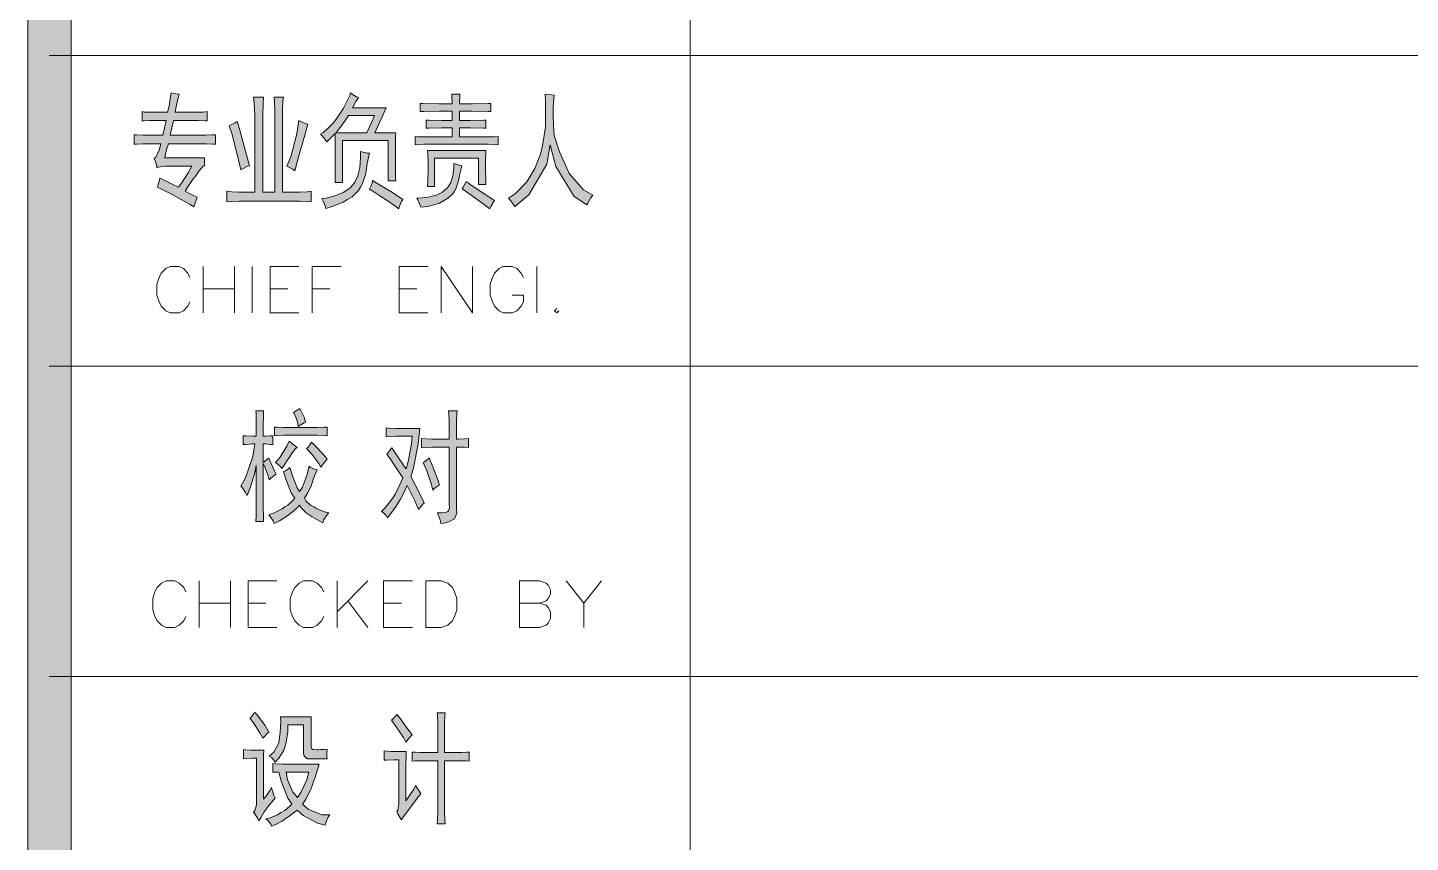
# Model space of a CAD drawing. Header units: millimetres. Extents: x 564 to 880, y 85 to 763.
# Drawn here: x 875.352 to 877.574, y 729.956 to 731.266 of the extents above; entities that cross this region are included whole.
import ezdxf

# ---------------------------------------------------------------- set-up
doc = ezdxf.new("R2010")
doc.units = ezdxf.units.MM

msp = doc.modelspace()

# ---------------------------------------------------------------- hatches: boundary and pattern name
h = msp.add_hatch(color=0)
h.dxf.hatch_style = 2
h.paths.add_polyline_path([(875.4214, 721.7212), (875.3517, 721.7212), (875.3517, 761.7175), (875.4214, 761.7175)])
h = msp.add_hatch(color=0)
h.dxf.hatch_style = 2
h.paths.add_polyline_path([(875.6186, 730.9782), (875.6128, 730.9822), (875.5839, 730.9979), (875.5602, 731.0097), (875.5617, 731.0144), (875.5638, 731.0219), (875.5642, 731.0244), (875.5699, 731.0219), (875.5849, 731.0144), (875.5942, 731.0097), (875.5989, 731.0162), (875.6096, 731.033), (875.6153, 731.0434), (875.5731, 731.0434), (875.5685, 731.043), (875.5617, 731.0419), (875.5595, 731.0409), (875.5595, 731.0434), (875.5574, 731.0509), (875.5549, 731.0559), (875.5577, 731.058), (875.5631, 731.0695), (875.5656, 731.0795), (875.5427, 731.0795), (875.537, 731.0795), (875.527, 731.0791), (875.5227, 731.0788), (875.5227, 731.0942), (875.527, 731.0938), (875.537, 731.0935), (875.5427, 731.0935), (875.5692, 731.0935), (875.5742, 731.1171), (875.552, 731.1171), (875.5474, 731.1171), (875.5391, 731.1167), (875.5359, 731.1164), (875.5359, 731.1314), (875.5391, 731.1307), (875.5474, 731.1303), (875.552, 731.1303), (875.5767, 731.1303), (875.5789, 731.14), (875.5814, 731.1557), (875.5821, 731.1618), (875.5874, 731.1607), (875.5939, 731.1596), (875.595, 731.1596), (875.5935, 731.1536), (875.5903, 731.1393), (875.5885, 731.1303), (875.6204, 731.1303), (875.6243, 731.1303), (875.6343, 731.1307), (875.6404, 731.1314), (875.6404, 731.1164), (875.6361, 731.1167), (875.6261, 731.1171), (875.6204, 731.1171), (875.586, 731.1171), (875.5806, 731.0935), (875.6332, 731.0935), (875.6375, 731.0935), (875.6479, 731.0938), (875.6536, 731.0942), (875.6536, 731.0788), (875.6493, 731.0791), (875.6393, 731.0795), (875.6336, 731.0795), (875.5778, 731.0795), (875.5756, 731.072), (875.5728, 731.0609), (875.5721, 731.0573), (875.6361, 731.0573), (875.6361, 731.0441), (875.634, 731.0434), (875.6268, 731.0355), (875.6218, 731.0283), (875.6164, 731.0215), (875.6082, 731.0087), (875.605, 731.0033), (875.6125, 730.9994), (875.6221, 730.9947), (875.6243, 730.994)])
h = msp.add_hatch(color=0)
h.dxf.hatch_style = 2
h.paths.add_polyline_path([(875.7309, 731.1546), (875.7302, 731.1439), (875.7298, 731.1249), (875.7298, 731.1171), (875.7298, 731.0019), (875.7492, 731.0019), (875.7492, 731.1264), (875.7492, 731.1328), (875.7484, 731.1468), (875.7481, 731.1546), (875.7628, 731.1546), (875.762, 731.1486), (875.7613, 731.1353), (875.7613, 731.1282), (875.7613, 731.0019), (875.7846, 731.0019), (875.7892, 731.0019), (875.8007, 731.0026), (875.8075, 731.0033), (875.8075, 730.9861), (875.8007, 730.9868), (875.7896, 730.9875), (875.7849, 730.9875), (875.6955, 730.9875), (875.6916, 730.9875), (875.6797, 730.9868), (875.6719, 730.9861), (875.6719, 731.0033), (875.6797, 731.0026), (875.6912, 731.0019), (875.6951, 731.0019), (875.7166, 731.0019), (875.7166, 731.1178), (875.7166, 731.126), (875.7159, 731.1446), (875.7148, 731.1546)])
h = msp.add_hatch(color=0)
h.paths.add_polyline_path([(875.8833, 731.1539), (875.8794, 731.1478), (875.8747, 731.1396), (875.874, 731.1375), (875.9281, 731.1375), (875.9209, 731.1221), (875.912, 731.102), (875.9098, 731.0974), (875.9434, 731.0974), (875.9431, 731.092), (875.9427, 731.0727), (875.9427, 731.0591), (875.9427, 731.0452), (875.9431, 731.0258), (875.9434, 731.0198), (875.9309, 731.0198), (875.9309, 731.0849), (875.8579, 731.0849), (875.8579, 731.0176), (875.8458, 731.0176), (875.8461, 731.0237), (875.8461, 731.0437), (875.8461, 731.0573), (875.8461, 731.0713), (875.8461, 731.0906), (875.8458, 731.096), (875.8415, 731.092), (875.835, 731.0852), (875.8325, 731.0827), (875.83, 731.0867), (875.8247, 731.0927), (875.8221, 731.0952), (875.8261, 731.0974), (875.835, 731.1053), (875.84, 731.1103), (875.845, 731.1156), (875.8547, 731.1292), (875.8594, 731.1371), (875.8636, 731.1453), (875.8694, 731.1575), (875.8708, 731.1618), (875.874, 731.1589), (875.8801, 731.155)])
h.paths.add_polyline_path([(875.8676, 731.1249), (875.8626, 731.1174), (875.8522, 731.1038), (875.8468, 731.0974), (875.8969, 731.0974), (875.9005, 731.1056), (875.9069, 731.1196), (875.9091, 731.1249)])
h = msp.add_hatch(color=0)
h.dxf.hatch_style = 2
h.paths.add_polyline_path([(876.0465, 731.1596), (876.0461, 731.1546), (876.0458, 731.1468), (876.0458, 731.1439), (876.0665, 731.1439), (876.0916, 731.1443), (876.0962, 731.1446), (876.0962, 731.1314), (876.0912, 731.1317), (876.0658, 731.1321), (876.0458, 731.1321), (876.0458, 731.1171), (876.0633, 731.1171), (876.0844, 731.1174), (876.088, 731.1178), (876.088, 731.1045), (876.0844, 731.1049), (876.0633, 731.1053), (876.0458, 731.1053), (876.0458, 731.0906), (876.0715, 731.0906), (876.1023, 731.091), (876.1077, 731.0913), (876.1077, 731.0777), (876.1023, 731.0784), (876.0916, 731.0788), (876.0862, 731.0788), (875.9939, 731.0788), (875.9882, 731.0788), (875.9785, 731.0784), (875.9746, 731.0777), (875.9746, 731.0913), (875.9785, 731.091), (876.0086, 731.0906), (876.034, 731.0906), (876.034, 731.1053), (876.0171, 731.1053), (875.9964, 731.1049), (875.9921, 731.1045), (875.9921, 731.1178), (875.9964, 731.1174), (876.0171, 731.1171), (876.034, 731.1171), (876.034, 731.1321), (876.0136, 731.1321), (875.9882, 731.1317), (875.9828, 731.1314), (875.9828, 731.1446), (875.9867, 731.1443), (876.0125, 731.1439), (876.034, 731.1439), (876.034, 731.1468), (876.0336, 731.1546), (876.0332, 731.1596)])
h = msp.add_hatch(color=0)
h.dxf.hatch_style = 2
h.paths.add_polyline_path([(876.1245, 730.9922), (876.1359, 730.9997), (876.1542, 731.0183), (876.1606, 731.0291), (876.1671, 731.0401), (876.176, 731.0627), (876.1785, 731.0745), (876.181, 731.0859), (876.1839, 731.1074), (876.1842, 731.1174), (876.1842, 731.1274), (876.1842, 731.1486), (876.1835, 731.1596), (876.1867, 731.1589), (876.1942, 731.1582), (876.1982, 731.1579), (876.1975, 731.1518), (876.1964, 731.1385), (876.1964, 731.1321), (876.1964, 731.1253), (876.1971, 731.1099), (876.1975, 731.1013), (876.1982, 731.0927), (876.2064, 731.0666), (876.2143, 731.0491), (876.2222, 731.0319), (876.245, 731.0058), (876.2601, 730.9972), (876.2565, 730.9922), (876.2518, 730.9843), (876.2504, 730.9815), (876.23, 730.9947), (876.2007, 731.043), (876.1917, 731.0777), (876.186, 731.0469), (876.1574, 730.9976), (876.1345, 730.979), (876.1327, 730.9822), (876.1277, 730.9886)])
h = msp.add_hatch(color=0)
h.dxf.hatch_style = 2
h.paths.add_polyline_path([(875.6883, 731.1156), (875.6919, 731.1035), (875.7016, 731.0677), (875.708, 731.0441), (875.7048, 731.0434), (875.698, 731.0401), (875.6944, 731.038), (875.689, 731.0605), (875.6797, 731.096), (875.6755, 731.1085), (875.6787, 731.1099), (875.6851, 731.1135)])
h = msp.add_hatch(color=0)
h.dxf.hatch_style = 2
h.paths.add_polyline_path([(875.8021, 731.111), (875.7982, 731.0974), (875.7878, 731.0602), (875.781, 731.0362), (875.7781, 731.0387), (875.7717, 731.0423), (875.7685, 731.0434), (875.7746, 731.0587), (875.7842, 731.0956), (875.7874, 731.1171), (875.7907, 731.1156), (875.7978, 731.1124)])
h = msp.add_hatch(color=0)
h.dxf.hatch_style = 2
h.paths.add_polyline_path([(875.9009, 731.0645), (875.9001, 731.0605), (875.8976, 731.048), (875.8962, 731.0391), (875.8948, 731.0301), (875.8901, 731.0158), (875.8869, 731.0101), (875.8837, 731.0044), (875.8733, 730.9943), (875.8658, 730.9901), (875.8586, 730.9858), (875.8411, 730.9786), (875.8311, 730.9757), (875.83, 730.9797), (875.8268, 730.9875), (875.8243, 730.9915), (875.8314, 730.9922), (875.8454, 730.9958), (875.8522, 730.9986), (875.859, 731.0015), (875.8694, 731.0083), (875.8733, 731.0126), (875.8772, 731.0169), (875.8823, 731.028), (875.884, 731.0344), (875.8855, 731.0409), (875.8869, 731.057), (875.8869, 731.067), (875.8908, 731.0663), (875.8976, 731.0648)])
h = msp.add_hatch(color=0)
h.dxf.hatch_style = 2
h.paths.add_polyline_path([(876.088, 731.0691), (876.088, 731.0645), (876.0876, 731.0523), (876.0876, 731.0448), (876.0876, 731.0373), (876.088, 731.0223), (876.088, 731.0144), (876.0765, 731.0144), (876.0765, 731.0566), (876.0057, 731.0566), (876.0057, 731.0112), (875.9946, 731.0112), (875.995, 731.0219), (875.9953, 731.0384), (875.9953, 731.0441), (875.9953, 731.0505), (875.995, 731.063), (875.9946, 731.0691)])
h = msp.add_hatch(color=0)
h.dxf.hatch_style = 2
h.paths.add_polyline_path([(875.9771, 730.9922), (875.9853, 730.9926), (875.9985, 730.9943), (876.0035, 730.9958), (876.0089, 730.9972), (876.0182, 731.0019), (876.0221, 731.0054), (876.0264, 731.0087), (876.0318, 731.0176), (876.0332, 731.023), (876.035, 731.0283), (876.0365, 731.0409), (876.0368, 731.048), (876.039, 731.0473), (876.045, 731.0452), (876.0493, 731.0441), (876.0483, 731.0394), (876.0458, 731.0287), (876.0447, 731.023), (876.0433, 731.0169), (876.04, 731.0072), (876.0375, 731.0033), (876.035, 730.9994), (876.0264, 730.9918), (876.02, 730.9879), (876.0136, 730.9843), (875.9953, 730.979), (875.9835, 730.9775), (875.9821, 730.9818), (875.9789, 730.9893)])
h = msp.add_hatch(color=0)
h.dxf.hatch_style = 2
h.paths.add_polyline_path([(875.9062, 731.0205), (875.912, 731.0169), (875.9234, 731.0101), (875.9291, 731.0065), (875.9352, 731.0029), (875.9477, 730.9947), (875.9545, 730.9901), (875.9527, 730.9868), (875.9495, 730.9793), (875.9481, 730.975), (875.9416, 730.9797), (875.9295, 730.9883), (875.9238, 730.9922), (875.918, 730.9961), (875.9066, 731.0033), (875.9009, 731.0065), (875.9034, 731.0112), (875.9059, 731.0183)])
h = msp.add_hatch(color=0)
h.dxf.hatch_style = 2
h.paths.add_polyline_path([(876.0565, 731.019), (876.0626, 731.0147), (876.0855, 730.9994), (876.1023, 730.9883), (876.1001, 730.9854), (876.0962, 730.9786), (876.0948, 730.975), (876.0883, 730.98), (876.0662, 730.9961), (876.0501, 731.0072), (876.0515, 731.0097), (876.0547, 731.0155)])
h = msp.add_hatch(color=0)
h.dxf.hatch_style = 2
h.paths.add_polyline_path([(875.7191, 730.6094), (875.7191, 730.6244), (875.7187, 730.6448), (875.7184, 730.6502), (875.7309, 730.6502), (875.7306, 730.6448), (875.7302, 730.6244), (875.7302, 730.6094), (875.7338, 730.6094), (875.7416, 730.6097), (875.7456, 730.6101), (875.7456, 730.5958), (875.7416, 730.5961), (875.7341, 730.5968), (875.7302, 730.5968), (875.7302, 730.5668), (875.7323, 730.5689), (875.7366, 730.5725), (875.7391, 730.5739), (875.7424, 730.5664), (875.7484, 730.5536), (875.7509, 730.5482), (875.7481, 730.546), (875.7424, 730.5417), (875.7399, 730.5392), (875.7381, 730.5457), (875.7334, 730.5586), (875.7302, 730.5654), (875.7302, 730.5042), (875.7302, 730.4963), (875.7306, 730.4802), (875.7309, 730.472), (875.7184, 730.472), (875.7187, 730.4802), (875.7191, 730.4963), (875.7191, 730.5042), (875.7191, 730.5621), (875.7166, 730.5503), (875.7091, 730.5264), (875.7044, 730.5142), (875.7019, 730.5188), (875.6969, 730.5264), (875.6944, 730.5292), (875.7019, 730.5425), (875.7134, 730.5765), (875.717, 730.5968), (875.7123, 730.5968), (875.703, 730.5961), (875.698, 730.5958), (875.698, 730.6101), (875.703, 730.6097), (875.7134, 730.6094)])
h = msp.add_hatch(color=0)
h.dxf.hatch_style = 2
h.paths.add_polyline_path([(875.7892, 730.6541), (875.7914, 730.6498), (875.7964, 730.6387), (875.7985, 730.6319), (875.796, 730.6308), (875.7899, 730.6273), (875.7867, 730.6251), (875.786, 730.6301), (875.7821, 730.6416), (875.7792, 730.6477)])
h = msp.add_hatch(color=0)
h.dxf.hatch_style = 2
h.paths.add_polyline_path([(875.9846, 730.6054), (875.9917, 730.6051), (876.0014, 730.6047), (876.0039, 730.6047), (876.0293, 730.6047), (876.0293, 730.628), (876.0293, 730.6333), (876.0286, 730.6441), (876.0282, 730.6502), (876.0418, 730.6502), (876.0415, 730.6455), (876.0411, 730.6337), (876.0411, 730.6265), (876.0411, 730.6047), (876.044, 730.6047), (876.0536, 730.6051), (876.0604, 730.6054), (876.0604, 730.5911), (876.0536, 730.5915), (876.044, 730.5918), (876.0411, 730.5918), (876.0411, 730.4931), (876.0415, 730.4856), (876.0375, 730.4763), (876.0336, 730.4741), (876.0297, 730.4723), (876.0207, 730.4695), (876.0157, 730.4688), (876.015, 730.4734), (876.0121, 730.482), (876.0103, 730.4859), (876.0168, 730.4859), (876.025, 730.487), (876.0268, 730.4881), (876.0282, 730.4892), (876.0297, 730.4945), (876.0293, 730.4995), (876.0293, 730.5918), (876.0046, 730.5918), (876.0021, 730.5918), (875.9921, 730.5911), (875.9846, 730.5904)])
h = msp.add_hatch(color=0)
h.dxf.hatch_style = 2
h.paths.add_polyline_path([(875.8111, 730.6233), (875.8168, 730.6233), (875.8279, 730.6237), (875.8332, 730.624), (875.8332, 730.6101), (875.8286, 730.6104), (875.8175, 730.6108), (875.8111, 730.6108), (875.7692, 730.6108), (875.7631, 730.6108), (875.7531, 730.6104), (875.7484, 730.6101), (875.7484, 730.624), (875.7531, 730.6237), (875.7631, 730.6233), (875.7692, 730.6233)])
h = msp.add_hatch(color=0)
h.dxf.hatch_style = 2
h.paths.add_polyline_path([(875.9281, 730.6226), (875.9323, 730.6222), (875.9427, 730.6219), (875.9488, 730.6219), (875.9821, 730.6219), (875.9792, 730.5968), (875.9721, 730.5578), (875.9674, 730.5443), (875.9749, 730.5303), (875.9857, 730.5092), (875.9892, 730.5017), (875.9871, 730.4999), (875.9824, 730.4945), (875.9799, 730.4917), (875.9738, 730.5056), (875.9645, 730.5249), (875.9617, 730.5299), (875.9581, 730.5217), (875.9509, 730.5081), (875.9474, 730.5024), (875.9438, 730.497), (875.9352, 730.4849), (875.9298, 730.4781), (875.9277, 730.4816), (875.923, 730.4866), (875.9205, 730.4884), (875.9255, 730.4931), (875.9345, 730.5042), (875.9388, 730.5103), (875.9427, 730.5167), (875.9506, 730.5328), (875.9545, 730.5425), (875.9474, 730.5539), (875.9345, 730.5729), (875.9288, 730.5804), (875.9306, 730.5822), (875.9345, 730.5872), (875.937, 730.5904), (875.9456, 730.5779), (875.957, 730.5611), (875.9599, 730.5568), (875.9638, 730.5707), (875.9688, 730.5972), (875.9699, 730.6094), (875.9488, 730.6094), (875.9427, 730.6094), (875.9323, 730.609), (875.9281, 730.6083)])
h = msp.add_hatch(color=0)
h.dxf.hatch_style = 2
h.paths.add_polyline_path([(875.7846, 730.5911), (875.7824, 730.5893), (875.7763, 730.5815), (875.7728, 730.5757), (875.7688, 730.5704), (875.7628, 730.5611), (875.7602, 730.5575), (875.7581, 730.5604), (875.7527, 730.565), (875.7499, 730.5668), (875.7574, 730.5757), (875.7685, 730.5933), (875.7721, 730.6015)])
h = msp.add_hatch(color=0)
h.dxf.hatch_style = 2
h.paths.add_polyline_path([(875.8078, 730.5997), (875.8168, 730.5904), (875.8297, 730.5768), (875.8332, 730.5725), (875.8304, 730.5693), (875.825, 730.5629), (875.8229, 730.5596), (875.8196, 730.5654), (875.8082, 730.5804), (875.7996, 730.5897), (875.8025, 730.5918), (875.8064, 730.5972)])
h = msp.add_hatch(color=0)
h.dxf.hatch_style = 2
h.paths.add_polyline_path([(875.9971, 730.5747), (876.0021, 730.5629), (876.0103, 730.541), (876.0139, 730.5307), (876.0103, 730.5289), (876.0046, 730.5249), (876.0028, 730.5228), (876.0003, 730.5335), (875.9925, 730.5553), (875.9874, 730.5668), (875.9896, 730.5682), (875.9942, 730.5718)])
h = msp.add_hatch(color=0)
h.dxf.hatch_style = 2
h.paths.add_polyline_path([(875.7731, 730.5589), (875.7771, 730.5457), (875.7849, 730.5264), (875.7885, 730.5206), (875.7932, 730.5271), (875.8007, 730.5475), (875.8039, 730.5614), (875.8064, 730.5589), (875.8128, 730.5561), (875.8168, 730.555), (875.8146, 730.5503), (875.8107, 730.5403), (875.8089, 730.5346), (875.8071, 730.5292), (875.8007, 730.5167), (875.7964, 730.5095), (875.7989, 730.5056), (875.8064, 730.4985), (875.8114, 730.4956), (875.8164, 730.4924), (875.8286, 730.4877), (875.8357, 730.4859), (875.8318, 730.482), (875.8272, 730.4741), (875.8261, 730.4702), (875.82, 730.4731), (875.8089, 730.4795), (875.8043, 730.4831), (875.7992, 730.4863), (875.7914, 730.4942), (875.7885, 730.4985), (875.7849, 730.4942), (875.7767, 730.487), (875.7728, 730.4838), (875.7685, 730.4806), (875.7563, 730.4731), (875.7481, 730.4688), (875.7463, 730.4731), (875.7416, 730.4802), (875.7391, 730.4831), (875.7481, 730.4859), (875.761, 730.4924), (875.7653, 730.4956), (875.7696, 730.4985), (875.7774, 730.5056), (875.781, 730.5095), (875.7753, 730.5185), (875.7667, 730.5403), (875.7631, 730.5528), (875.766, 730.5536), (875.771, 730.5568)])
h = msp.add_hatch(color=0)
h.dxf.hatch_style = 2
h.paths.add_polyline_path([(875.7162, 730.1657), (875.7213, 730.1607), (875.7327, 730.1446), (875.7395, 730.1335), (875.737, 730.1317), (875.7323, 730.1264), (875.7298, 730.1235), (875.7248, 730.1324), (875.7145, 730.1485), (875.7087, 730.1557), (875.7105, 730.1571), (875.7145, 730.1621)])
h = msp.add_hatch(color=0)
h.dxf.hatch_style = 2
h.paths.add_polyline_path([(875.8057, 730.0906), (875.801, 730.0906), (875.7957, 730.0959), (875.7953, 730.1013), (875.7953, 730.1453), (875.7696, 730.1453), (875.7696, 730.1342), (875.7674, 730.1171), (875.7656, 730.111), (875.7635, 730.1045), (875.7556, 730.0917), (875.7495, 730.0849), (875.7481, 730.0877), (875.7434, 730.0924), (875.7399, 730.0945), (875.7474, 730.101), (875.7556, 730.1163), (875.7567, 730.1249), (875.7577, 730.1335), (875.7585, 730.15), (875.7581, 730.1578), (875.8075, 730.1578), (875.8075, 730.1532), (875.8071, 730.1414), (875.8071, 730.1342), (875.8071, 730.1131), (875.8071, 730.1099), (875.8086, 730.1063), (875.8103, 730.1056), (875.8118, 730.1052), (875.8164, 730.1049), (875.8193, 730.1049), (875.8225, 730.1052), (875.8289, 730.1056), (875.8329, 730.106), (875.8325, 730.102), (875.8325, 730.0945), (875.8329, 730.0906)])
h = msp.add_hatch(color=0)
h.dxf.hatch_style = 2
h.paths.add_polyline_path([(875.9452, 730.1618), (875.9492, 730.1568), (875.9613, 730.1403), (875.9696, 730.1289), (875.9667, 730.1256), (875.9617, 730.1199), (875.9595, 730.1171), (875.9556, 730.1246), (875.9442, 730.1421), (875.9366, 730.1525), (875.9384, 730.1543), (875.9431, 730.1593)])
h = msp.add_hatch(color=0)
h.dxf.hatch_style = 2
h.paths.add_polyline_path([(876.0107, 730.1006), (876.0107, 730.14), (876.0107, 730.1478), (876.0103, 730.16), (876.01, 730.1643), (876.0225, 730.1643), (876.0221, 730.1593), (876.0218, 730.15), (876.0218, 730.146), (876.0218, 730.1006), (876.0461, 730.1006), (876.0497, 730.1006), (876.0572, 730.101), (876.0611, 730.1013), (876.0611, 730.0866), (876.0569, 730.087), (876.0497, 730.0874), (876.0465, 730.0874), (876.0218, 730.0874), (876.0218, 730.0086), (876.0218, 730.004), (876.0221, 729.9929), (876.0225, 729.9861), (876.01, 729.9861), (876.0103, 729.9929), (876.0107, 730.0036), (876.0107, 730.0079), (876.0107, 730.0874), (875.9878, 730.0874), (875.9832, 730.0874), (875.9746, 730.087), (875.9699, 730.0866), (875.9699, 730.1013), (875.9746, 730.101), (875.9828, 730.1006), (875.9867, 730.1006)])
h = msp.add_hatch(color=0)
h.dxf.hatch_style = 2
h.paths.add_polyline_path([(875.7313, 730.1045), (875.7309, 730.0974), (875.7306, 730.0816), (875.7306, 730.073), (875.7306, 730.0255), (875.7345, 730.0301), (875.7409, 730.0394), (875.7434, 730.0441), (875.7445, 730.0401), (875.7474, 730.0319), (875.7495, 730.0276), (875.7456, 730.023), (875.7384, 730.014), (875.7352, 730.0097), (875.732, 730.0054), (875.7263, 729.9958), (875.7234, 729.9908), (875.7213, 729.995), (875.717, 730.0018), (875.7148, 730.004), (875.717, 730.0072), (875.7195, 730.0162), (875.7195, 730.0222), (875.7195, 730.0913), (875.713, 730.0913), (875.703, 730.0909), (875.6987, 730.0906), (875.6987, 730.1052), (875.7026, 730.1049), (875.7105, 730.1045), (875.7148, 730.1045)])
h = msp.add_hatch(color=0)
h.dxf.hatch_style = 2
h.paths.add_polyline_path([(875.9599, 730.102), (875.9599, 730.0949), (875.9595, 730.0791), (875.9595, 730.0709), (875.9595, 730.023), (875.9645, 730.0298), (875.9724, 730.0419), (875.9753, 730.0473), (875.9771, 730.0441), (875.9814, 730.038), (875.9835, 730.0348), (875.967, 730.0126), (875.9635, 730.0076), (875.956, 729.9976), (875.9524, 729.9922), (875.9502, 729.9958), (875.9467, 730.0022), (875.9449, 730.0051), (875.9467, 730.0079), (875.9484, 730.0176), (875.9484, 730.0237), (875.9484, 730.0888), (875.9402, 730.0888), (875.9284, 730.0884), (875.9248, 730.0881), (875.9248, 730.1031), (875.9295, 730.1027), (875.9359, 730.102), (875.9377, 730.102)])
h = msp.add_hatch(color=0)
h.paths.add_polyline_path([(875.7459, 730.0827), (875.7506, 730.0823), (875.761, 730.0816), (875.767, 730.0816), (875.82, 730.0816), (875.8182, 730.0748), (875.8132, 730.0591), (875.8103, 730.0509), (875.8071, 730.0423), (875.7989, 730.0258), (875.7935, 730.0176), (875.8028, 730.0094), (875.8247, 730.0004), (875.8372, 730.0001), (875.8347, 729.9965), (875.8311, 729.9883), (875.83, 729.9836), (875.8175, 729.9872), (875.7946, 729.9993), (875.7846, 730.0079), (875.781, 730.0051), (875.7717, 729.9979), (875.7663, 729.9943), (875.761, 729.9904), (875.7495, 729.9843), (875.7434, 729.9822), (875.7424, 729.9854), (875.7377, 729.9911), (875.7345, 729.994), (875.7413, 729.9954), (875.7535, 730.0004), (875.7592, 730.004), (875.7649, 730.0076), (875.7735, 730.0147), (875.7763, 730.0183), (875.7699, 730.0272), (875.7595, 730.0527), (875.7552, 730.0691), (875.7459, 730.0691)])
h.paths.add_polyline_path([(875.7853, 730.0283), (875.791, 730.0362), (875.8003, 730.0566), (875.8035, 730.0691), (875.767, 730.0691), (875.7692, 730.0569), (875.7781, 730.0366)])

# ---------------------------------------------------------------- linework, layer by layer
at = {"color": 0, "lineweight": 0}
for points in [[(875.4214, 721.7212), (875.3517, 721.7212), (875.3517, 761.7175), (875.4214, 761.7175)], [(875.6186, 730.9782), (875.6128, 730.9822), (875.5839, 730.9979), (875.5602, 731.0097), (875.5617, 731.0144), (875.5638, 731.0219), (875.5642, 731.0244), (875.5699, 731.0219), (875.5849, 731.0144), (875.5942, 731.0097), (875.5989, 731.0162), (875.6096, 731.033), (875.6153, 731.0434), (875.5731, 731.0434), (875.5685, 731.043), (875.5617, 731.0419), (875.5595, 731.0409), (875.5595, 731.0434), (875.5574, 731.0509), (875.5549, 731.0559), (875.5577, 731.058), (875.5631, 731.0695), (875.5656, 731.0795), (875.5427, 731.0795), (875.537, 731.0795), (875.527, 731.0791), (875.5227, 731.0788), (875.5227, 731.0942), (875.527, 731.0938), (875.537, 731.0935), (875.5427, 731.0935), (875.5692, 731.0935), (875.5742, 731.1171), (875.552, 731.1171), (875.5474, 731.1171), (875.5391, 731.1167), (875.5359, 731.1164), (875.5359, 731.1314), (875.5391, 731.1307), (875.5474, 731.1303), (875.552, 731.1303), (875.5767, 731.1303), (875.5789, 731.14), (875.5814, 731.1557), (875.5821, 731.1618), (875.5874, 731.1607), (875.5939, 731.1596), (875.595, 731.1596), (875.5935, 731.1536), (875.5903, 731.1393), (875.5885, 731.1303), (875.6204, 731.1303), (875.6243, 731.1303), (875.6343, 731.1307), (875.6404, 731.1314), (875.6404, 731.1164), (875.6361, 731.1167), (875.6261, 731.1171), (875.6204, 731.1171), (875.586, 731.1171), (875.5806, 731.0935), (875.6332, 731.0935), (875.6375, 731.0935), (875.6479, 731.0938), (875.6536, 731.0942), (875.6536, 731.0788), (875.6493, 731.0791), (875.6393, 731.0795), (875.6336, 731.0795), (875.5778, 731.0795), (875.5756, 731.072), (875.5728, 731.0609), (875.5721, 731.0573), (875.6361, 731.0573), (875.6361, 731.0441), (875.634, 731.0434), (875.6268, 731.0355), (875.6218, 731.0283), (875.6164, 731.0215), (875.6082, 731.0087), (875.605, 731.0033), (875.6125, 730.9994), (875.6221, 730.9947), (875.6243, 730.994)], [(875.7309, 731.1546), (875.7302, 731.1439), (875.7298, 731.1249), (875.7298, 731.1171), (875.7298, 731.0019), (875.7492, 731.0019), (875.7492, 731.1264), (875.7492, 731.1328), (875.7484, 731.1468), (875.7481, 731.1546), (875.7628, 731.1546), (875.762, 731.1486), (875.7613, 731.1353), (875.7613, 731.1282), (875.7613, 731.0019), (875.7846, 731.0019), (875.7892, 731.0019), (875.8007, 731.0026), (875.8075, 731.0033), (875.8075, 730.9861), (875.8007, 730.9868), (875.7896, 730.9875), (875.7849, 730.9875), (875.6955, 730.9875), (875.6916, 730.9875), (875.6797, 730.9868), (875.6719, 730.9861), (875.6719, 731.0033), (875.6797, 731.0026), (875.6912, 731.0019), (875.6951, 731.0019), (875.7166, 731.0019), (875.7166, 731.1178), (875.7166, 731.126), (875.7159, 731.1446), (875.7148, 731.1546)], [(875.8833, 731.1539), (875.8794, 731.1478), (875.8747, 731.1396), (875.874, 731.1375), (875.9281, 731.1375), (875.9209, 731.1221), (875.912, 731.102), (875.9098, 731.0974), (875.9434, 731.0974), (875.9431, 731.092), (875.9427, 731.0727), (875.9427, 731.0591), (875.9427, 731.0452), (875.9431, 731.0258), (875.9434, 731.0198), (875.9309, 731.0198), (875.9309, 731.0849), (875.8579, 731.0849), (875.8579, 731.0176), (875.8458, 731.0176), (875.8461, 731.0237), (875.8461, 731.0437), (875.8461, 731.0573), (875.8461, 731.0713), (875.8461, 731.0906), (875.8458, 731.096), (875.8415, 731.092), (875.835, 731.0852), (875.8325, 731.0827), (875.83, 731.0867), (875.8247, 731.0927), (875.8221, 731.0952), (875.8261, 731.0974), (875.835, 731.1053), (875.84, 731.1103), (875.845, 731.1156), (875.8547, 731.1292), (875.8594, 731.1371), (875.8636, 731.1453), (875.8694, 731.1575), (875.8708, 731.1618), (875.874, 731.1589), (875.8801, 731.155)], [(876.0465, 731.1596), (876.0461, 731.1546), (876.0458, 731.1468), (876.0458, 731.1439), (876.0665, 731.1439), (876.0916, 731.1443), (876.0962, 731.1446), (876.0962, 731.1314), (876.0912, 731.1317), (876.0658, 731.1321), (876.0458, 731.1321), (876.0458, 731.1171), (876.0633, 731.1171), (876.0844, 731.1174), (876.088, 731.1178), (876.088, 731.1045), (876.0844, 731.1049), (876.0633, 731.1053), (876.0458, 731.1053), (876.0458, 731.0906), (876.0715, 731.0906), (876.1023, 731.091), (876.1077, 731.0913), (876.1077, 731.0777), (876.1023, 731.0784), (876.0916, 731.0788), (876.0862, 731.0788), (875.9939, 731.0788), (875.9882, 731.0788), (875.9785, 731.0784), (875.9746, 731.0777), (875.9746, 731.0913), (875.9785, 731.091), (876.0086, 731.0906), (876.034, 731.0906), (876.034, 731.1053), (876.0171, 731.1053), (875.9964, 731.1049), (875.9921, 731.1045), (875.9921, 731.1178), (875.9964, 731.1174), (876.0171, 731.1171), (876.034, 731.1171), (876.034, 731.1321), (876.0136, 731.1321), (875.9882, 731.1317), (875.9828, 731.1314), (875.9828, 731.1446), (875.9867, 731.1443), (876.0125, 731.1439), (876.034, 731.1439), (876.034, 731.1468), (876.0336, 731.1546), (876.0332, 731.1596)], [(876.1245, 730.9922), (876.1359, 730.9997), (876.1542, 731.0183), (876.1606, 731.0291), (876.1671, 731.0401), (876.176, 731.0627), (876.1785, 731.0745), (876.181, 731.0859), (876.1839, 731.1074), (876.1842, 731.1174), (876.1842, 731.1274), (876.1842, 731.1486), (876.1835, 731.1596), (876.1867, 731.1589), (876.1942, 731.1582), (876.1982, 731.1579), (876.1975, 731.1518), (876.1964, 731.1385), (876.1964, 731.1321), (876.1964, 731.1253), (876.1971, 731.1099), (876.1975, 731.1013), (876.1982, 731.0927), (876.2064, 731.0666), (876.2143, 731.0491), (876.2222, 731.0319), (876.245, 731.0058), (876.2601, 730.9972), (876.2565, 730.9922), (876.2518, 730.9843), (876.2504, 730.9815), (876.23, 730.9947), (876.2007, 731.043), (876.1917, 731.0777), (876.186, 731.0469), (876.1574, 730.9976), (876.1345, 730.979), (876.1327, 730.9822), (876.1277, 730.9886)], [(875.6883, 731.1156), (875.6919, 731.1035), (875.7016, 731.0677), (875.708, 731.0441), (875.7048, 731.0434), (875.698, 731.0401), (875.6944, 731.038), (875.689, 731.0605), (875.6797, 731.096), (875.6755, 731.1085), (875.6787, 731.1099), (875.6851, 731.1135)], [(875.8021, 731.111), (875.7982, 731.0974), (875.7878, 731.0602), (875.781, 731.0362), (875.7781, 731.0387), (875.7717, 731.0423), (875.7685, 731.0434), (875.7746, 731.0587), (875.7842, 731.0956), (875.7874, 731.1171), (875.7907, 731.1156), (875.7978, 731.1124)], [(875.8676, 731.1249), (875.8626, 731.1174), (875.8522, 731.1038), (875.8468, 731.0974), (875.8969, 731.0974), (875.9005, 731.1056), (875.9069, 731.1196), (875.9091, 731.1249)], [(875.9009, 731.0645), (875.9001, 731.0605), (875.8976, 731.048), (875.8962, 731.0391), (875.8948, 731.0301), (875.8901, 731.0158), (875.8869, 731.0101), (875.8837, 731.0044), (875.8733, 730.9943), (875.8658, 730.9901), (875.8586, 730.9858), (875.8411, 730.9786), (875.8311, 730.9757), (875.83, 730.9797), (875.8268, 730.9875), (875.8243, 730.9915), (875.8314, 730.9922), (875.8454, 730.9958), (875.8522, 730.9986), (875.859, 731.0015), (875.8694, 731.0083), (875.8733, 731.0126), (875.8772, 731.0169), (875.8823, 731.028), (875.884, 731.0344), (875.8855, 731.0409), (875.8869, 731.057), (875.8869, 731.067), (875.8908, 731.0663), (875.8976, 731.0648)], [(876.088, 731.0691), (876.088, 731.0645), (876.0876, 731.0523), (876.0876, 731.0448), (876.0876, 731.0373), (876.088, 731.0223), (876.088, 731.0144), (876.0765, 731.0144), (876.0765, 731.0566), (876.0057, 731.0566), (876.0057, 731.0112), (875.9946, 731.0112), (875.995, 731.0219), (875.9953, 731.0384), (875.9953, 731.0441), (875.9953, 731.0505), (875.995, 731.063), (875.9946, 731.0691)], [(875.9771, 730.9922), (875.9853, 730.9926), (875.9985, 730.9943), (876.0035, 730.9958), (876.0089, 730.9972), (876.0182, 731.0019), (876.0221, 731.0054), (876.0264, 731.0087), (876.0318, 731.0176), (876.0332, 731.023), (876.035, 731.0283), (876.0365, 731.0409), (876.0368, 731.048), (876.039, 731.0473), (876.045, 731.0452), (876.0493, 731.0441), (876.0483, 731.0394), (876.0458, 731.0287), (876.0447, 731.023), (876.0433, 731.0169), (876.04, 731.0072), (876.0375, 731.0033), (876.035, 730.9994), (876.0264, 730.9918), (876.02, 730.9879), (876.0136, 730.9843), (875.9953, 730.979), (875.9835, 730.9775), (875.9821, 730.9818), (875.9789, 730.9893)], [(875.9062, 731.0205), (875.912, 731.0169), (875.9234, 731.0101), (875.9291, 731.0065), (875.9352, 731.0029), (875.9477, 730.9947), (875.9545, 730.9901), (875.9527, 730.9868), (875.9495, 730.9793), (875.9481, 730.975), (875.9416, 730.9797), (875.9295, 730.9883), (875.9238, 730.9922), (875.918, 730.9961), (875.9066, 731.0033), (875.9009, 731.0065), (875.9034, 731.0112), (875.9059, 731.0183)], [(876.0565, 731.019), (876.0626, 731.0147), (876.0855, 730.9994), (876.1023, 730.9883), (876.1001, 730.9854), (876.0962, 730.9786), (876.0948, 730.975), (876.0883, 730.98), (876.0662, 730.9961), (876.0501, 731.0072), (876.0515, 731.0097), (876.0547, 731.0155)], [(875.7191, 730.6094), (875.7191, 730.6244), (875.7187, 730.6448), (875.7184, 730.6502), (875.7309, 730.6502), (875.7306, 730.6448), (875.7302, 730.6244), (875.7302, 730.6094), (875.7338, 730.6094), (875.7416, 730.6097), (875.7456, 730.6101), (875.7456, 730.5958), (875.7416, 730.5961), (875.7341, 730.5968), (875.7302, 730.5968), (875.7302, 730.5668), (875.7323, 730.5689), (875.7366, 730.5725), (875.7391, 730.5739), (875.7424, 730.5664), (875.7484, 730.5536), (875.7509, 730.5482), (875.7481, 730.546), (875.7424, 730.5417), (875.7399, 730.5392), (875.7381, 730.5457), (875.7334, 730.5586), (875.7302, 730.5654), (875.7302, 730.5042), (875.7302, 730.4963), (875.7306, 730.4802), (875.7309, 730.472), (875.7184, 730.472), (875.7187, 730.4802), (875.7191, 730.4963), (875.7191, 730.5042), (875.7191, 730.5621), (875.7166, 730.5503), (875.7091, 730.5264), (875.7044, 730.5142), (875.7019, 730.5188), (875.6969, 730.5264), (875.6944, 730.5292), (875.7019, 730.5425), (875.7134, 730.5765), (875.717, 730.5968), (875.7123, 730.5968), (875.703, 730.5961), (875.698, 730.5958), (875.698, 730.6101), (875.703, 730.6097), (875.7134, 730.6094)], [(875.7892, 730.6541), (875.7914, 730.6498), (875.7964, 730.6387), (875.7985, 730.6319), (875.796, 730.6308), (875.7899, 730.6273), (875.7867, 730.6251), (875.786, 730.6301), (875.7821, 730.6416), (875.7792, 730.6477)], [(875.9846, 730.6054), (875.9917, 730.6051), (876.0014, 730.6047), (876.0039, 730.6047), (876.0293, 730.6047), (876.0293, 730.628), (876.0293, 730.6333), (876.0286, 730.6441), (876.0282, 730.6502), (876.0418, 730.6502), (876.0415, 730.6455), (876.0411, 730.6337), (876.0411, 730.6265), (876.0411, 730.6047), (876.044, 730.6047), (876.0536, 730.6051), (876.0604, 730.6054), (876.0604, 730.5911), (876.0536, 730.5915), (876.044, 730.5918), (876.0411, 730.5918), (876.0411, 730.4931), (876.0415, 730.4856), (876.0375, 730.4763), (876.0336, 730.4741), (876.0297, 730.4723), (876.0207, 730.4695), (876.0157, 730.4688), (876.015, 730.4734), (876.0121, 730.482), (876.0103, 730.4859), (876.0168, 730.4859), (876.025, 730.487), (876.0268, 730.4881), (876.0282, 730.4892), (876.0297, 730.4945), (876.0293, 730.4995), (876.0293, 730.5918), (876.0046, 730.5918), (876.0021, 730.5918), (875.9921, 730.5911), (875.9846, 730.5904)], [(875.8111, 730.6233), (875.8168, 730.6233), (875.8279, 730.6237), (875.8332, 730.624), (875.8332, 730.6101), (875.8286, 730.6104), (875.8175, 730.6108), (875.8111, 730.6108), (875.7692, 730.6108), (875.7631, 730.6108), (875.7531, 730.6104), (875.7484, 730.6101), (875.7484, 730.624), (875.7531, 730.6237), (875.7631, 730.6233), (875.7692, 730.6233)], [(875.9281, 730.6226), (875.9323, 730.6222), (875.9427, 730.6219), (875.9488, 730.6219), (875.9821, 730.6219), (875.9792, 730.5968), (875.9721, 730.5578), (875.9674, 730.5443), (875.9749, 730.5303), (875.9857, 730.5092), (875.9892, 730.5017), (875.9871, 730.4999), (875.9824, 730.4945), (875.9799, 730.4917), (875.9738, 730.5056), (875.9645, 730.5249), (875.9617, 730.5299), (875.9581, 730.5217), (875.9509, 730.5081), (875.9474, 730.5024), (875.9438, 730.497), (875.9352, 730.4849), (875.9298, 730.4781), (875.9277, 730.4816), (875.923, 730.4866), (875.9205, 730.4884), (875.9255, 730.4931), (875.9345, 730.5042), (875.9388, 730.5103), (875.9427, 730.5167), (875.9506, 730.5328), (875.9545, 730.5425), (875.9474, 730.5539), (875.9345, 730.5729), (875.9288, 730.5804), (875.9306, 730.5822), (875.9345, 730.5872), (875.937, 730.5904), (875.9456, 730.5779), (875.957, 730.5611), (875.9599, 730.5568), (875.9638, 730.5707), (875.9688, 730.5972), (875.9699, 730.6094), (875.9488, 730.6094), (875.9427, 730.6094), (875.9323, 730.609), (875.9281, 730.6083)], [(875.7846, 730.5911), (875.7824, 730.5893), (875.7763, 730.5815), (875.7728, 730.5757), (875.7688, 730.5704), (875.7628, 730.5611), (875.7602, 730.5575), (875.7581, 730.5604), (875.7527, 730.565), (875.7499, 730.5668), (875.7574, 730.5757), (875.7685, 730.5933), (875.7721, 730.6015)], [(875.8078, 730.5997), (875.8168, 730.5904), (875.8297, 730.5768), (875.8332, 730.5725), (875.8304, 730.5693), (875.825, 730.5629), (875.8229, 730.5596), (875.8196, 730.5654), (875.8082, 730.5804), (875.7996, 730.5897), (875.8025, 730.5918), (875.8064, 730.5972)], [(875.9971, 730.5747), (876.0021, 730.5629), (876.0103, 730.541), (876.0139, 730.5307), (876.0103, 730.5289), (876.0046, 730.5249), (876.0028, 730.5228), (876.0003, 730.5335), (875.9925, 730.5553), (875.9874, 730.5668), (875.9896, 730.5682), (875.9942, 730.5718)], [(875.7731, 730.5589), (875.7771, 730.5457), (875.7849, 730.5264), (875.7885, 730.5206), (875.7932, 730.5271), (875.8007, 730.5475), (875.8039, 730.5614), (875.8064, 730.5589), (875.8128, 730.5561), (875.8168, 730.555), (875.8146, 730.5503), (875.8107, 730.5403), (875.8089, 730.5346), (875.8071, 730.5292), (875.8007, 730.5167), (875.7964, 730.5095), (875.7989, 730.5056), (875.8064, 730.4985), (875.8114, 730.4956), (875.8164, 730.4924), (875.8286, 730.4877), (875.8357, 730.4859), (875.8318, 730.482), (875.8272, 730.4741), (875.8261, 730.4702), (875.82, 730.4731), (875.8089, 730.4795), (875.8043, 730.4831), (875.7992, 730.4863), (875.7914, 730.4942), (875.7885, 730.4985), (875.7849, 730.4942), (875.7767, 730.487), (875.7728, 730.4838), (875.7685, 730.4806), (875.7563, 730.4731), (875.7481, 730.4688), (875.7463, 730.4731), (875.7416, 730.4802), (875.7391, 730.4831), (875.7481, 730.4859), (875.761, 730.4924), (875.7653, 730.4956), (875.7696, 730.4985), (875.7774, 730.5056), (875.781, 730.5095), (875.7753, 730.5185), (875.7667, 730.5403), (875.7631, 730.5528), (875.766, 730.5536), (875.771, 730.5568)], [(875.9917, 730.3017), (875.9917, 730.3768), (876.0164, 730.3768), (876.0272, 730.3732), (876.0343, 730.3661), (876.0379, 730.3589), (876.0415, 730.3482), (876.0415, 730.3303), (876.0379, 730.3196), (876.0343, 730.3124), (876.0272, 730.3053), (876.0164, 730.3017)], [(875.7162, 730.1657), (875.7213, 730.1607), (875.7327, 730.1446), (875.7395, 730.1335), (875.737, 730.1317), (875.7323, 730.1264), (875.7298, 730.1235), (875.7248, 730.1324), (875.7145, 730.1485), (875.7087, 730.1557), (875.7105, 730.1571), (875.7145, 730.1621)], [(875.8057, 730.0906), (875.801, 730.0906), (875.7957, 730.0959), (875.7953, 730.1013), (875.7953, 730.1453), (875.7696, 730.1453), (875.7696, 730.1342), (875.7674, 730.1171), (875.7656, 730.111), (875.7635, 730.1045), (875.7556, 730.0917), (875.7495, 730.0849), (875.7481, 730.0877), (875.7434, 730.0924), (875.7399, 730.0945), (875.7474, 730.101), (875.7556, 730.1163), (875.7567, 730.1249), (875.7577, 730.1335), (875.7585, 730.15), (875.7581, 730.1578), (875.8075, 730.1578), (875.8075, 730.1532), (875.8071, 730.1414), (875.8071, 730.1342), (875.8071, 730.1131), (875.8071, 730.1099), (875.8086, 730.1063), (875.8103, 730.1056), (875.8118, 730.1052), (875.8164, 730.1049), (875.8193, 730.1049), (875.8225, 730.1052), (875.8289, 730.1056), (875.8329, 730.106), (875.8325, 730.102), (875.8325, 730.0945), (875.8329, 730.0906)], [(875.9452, 730.1618), (875.9492, 730.1568), (875.9613, 730.1403), (875.9696, 730.1289), (875.9667, 730.1256), (875.9617, 730.1199), (875.9595, 730.1171), (875.9556, 730.1246), (875.9442, 730.1421), (875.9366, 730.1525), (875.9384, 730.1543), (875.9431, 730.1593)], [(876.0107, 730.1006), (876.0107, 730.14), (876.0107, 730.1478), (876.0103, 730.16), (876.01, 730.1643), (876.0225, 730.1643), (876.0221, 730.1593), (876.0218, 730.15), (876.0218, 730.146), (876.0218, 730.1006), (876.0461, 730.1006), (876.0497, 730.1006), (876.0572, 730.101), (876.0611, 730.1013), (876.0611, 730.0866), (876.0569, 730.087), (876.0497, 730.0874), (876.0465, 730.0874), (876.0218, 730.0874), (876.0218, 730.0086), (876.0218, 730.004), (876.0221, 729.9929), (876.0225, 729.9861), (876.01, 729.9861), (876.0103, 729.9929), (876.0107, 730.0036), (876.0107, 730.0079), (876.0107, 730.0874), (875.9878, 730.0874), (875.9832, 730.0874), (875.9746, 730.087), (875.9699, 730.0866), (875.9699, 730.1013), (875.9746, 730.101), (875.9828, 730.1006), (875.9867, 730.1006)], [(875.7313, 730.1045), (875.7309, 730.0974), (875.7306, 730.0816), (875.7306, 730.073), (875.7306, 730.0255), (875.7345, 730.0301), (875.7409, 730.0394), (875.7434, 730.0441), (875.7445, 730.0401), (875.7474, 730.0319), (875.7495, 730.0276), (875.7456, 730.023), (875.7384, 730.014), (875.7352, 730.0097), (875.732, 730.0054), (875.7263, 729.9958), (875.7234, 729.9908), (875.7213, 729.995), (875.717, 730.0018), (875.7148, 730.004), (875.717, 730.0072), (875.7195, 730.0162), (875.7195, 730.0222), (875.7195, 730.0913), (875.713, 730.0913), (875.703, 730.0909), (875.6987, 730.0906), (875.6987, 730.1052), (875.7026, 730.1049), (875.7105, 730.1045), (875.7148, 730.1045)], [(875.9599, 730.102), (875.9599, 730.0949), (875.9595, 730.0791), (875.9595, 730.0709), (875.9595, 730.023), (875.9645, 730.0298), (875.9724, 730.0419), (875.9753, 730.0473), (875.9771, 730.0441), (875.9814, 730.038), (875.9835, 730.0348), (875.967, 730.0126), (875.9635, 730.0076), (875.956, 729.9976), (875.9524, 729.9922), (875.9502, 729.9958), (875.9467, 730.0022), (875.9449, 730.0051), (875.9467, 730.0079), (875.9484, 730.0176), (875.9484, 730.0237), (875.9484, 730.0888), (875.9402, 730.0888), (875.9284, 730.0884), (875.9248, 730.0881), (875.9248, 730.1031), (875.9295, 730.1027), (875.9359, 730.102), (875.9377, 730.102)], [(875.7459, 730.0827), (875.7506, 730.0823), (875.761, 730.0816), (875.767, 730.0816), (875.82, 730.0816), (875.8182, 730.0748), (875.8132, 730.0591), (875.8103, 730.0509), (875.8071, 730.0423), (875.7989, 730.0258), (875.7935, 730.0176), (875.8028, 730.0094), (875.8247, 730.0004), (875.8372, 730.0001), (875.8347, 729.9965), (875.8311, 729.9883), (875.83, 729.9836), (875.8175, 729.9872), (875.7946, 729.9993), (875.7846, 730.0079), (875.781, 730.0051), (875.7717, 729.9979), (875.7663, 729.9943), (875.761, 729.9904), (875.7495, 729.9843), (875.7434, 729.9822), (875.7424, 729.9854), (875.7377, 729.9911), (875.7345, 729.994), (875.7413, 729.9954), (875.7535, 730.0004), (875.7592, 730.004), (875.7649, 730.0076), (875.7735, 730.0147), (875.7763, 730.0183), (875.7699, 730.0272), (875.7595, 730.0527), (875.7552, 730.0691), (875.7459, 730.0691)], [(875.7853, 730.0283), (875.791, 730.0362), (875.8003, 730.0566), (875.8035, 730.0691), (875.767, 730.0691), (875.7692, 730.0569), (875.7781, 730.0366)]]:
    msp.add_lwpolyline(points, close=True, dxfattribs=at)
for points in [[(876.4168, 728.717), (876.4168, 732.7142)], [(875.3864, 731.2215), (876.4168, 731.2215)], [(876.4168, 731.2215), (878.8734, 731.2215)], [(875.6125, 730.8645), (875.6089, 730.8716), (875.6021, 730.8788), (875.595, 730.8824), (875.5806, 730.8824), (875.5735, 730.8788), (875.5663, 730.8716), (875.5628, 730.8645), (875.5592, 730.8537), (875.5592, 730.8362), (875.5628, 730.8255), (875.5663, 730.8183), (875.5735, 730.8112), (875.5806, 730.8076), (875.595, 730.8076), (875.6021, 730.8112), (875.6089, 730.8183), (875.6125, 730.8255)], [(875.634, 730.8076), (875.634, 730.8824)], [(875.684, 730.8824), (875.684, 730.8076)], [(875.7127, 730.8076), (875.7127, 730.8824)], [(875.7413, 730.8076), (875.7413, 730.8824), (875.7874, 730.8824)], [(875.8089, 730.8076), (875.8089, 730.8824), (875.8554, 730.8824)], [(875.9488, 730.8076), (875.9488, 730.8824), (875.995, 730.8824)], [(876.0164, 730.8076), (876.0164, 730.8824), (876.0665, 730.8076), (876.0665, 730.8824)], [(876.1484, 730.8645), (876.1449, 730.8716), (876.1377, 730.8788), (876.1306, 730.8824), (876.1162, 730.8824), (876.1094, 730.8788), (876.1023, 730.8716), (876.0987, 730.8645), (876.0951, 730.8537), (876.0951, 730.8362), (876.0987, 730.8255), (876.1023, 730.8183), (876.1094, 730.8112), (876.1162, 730.8076), (876.1306, 730.8076), (876.1377, 730.8112), (876.1449, 730.8183), (876.1484, 730.8255), (876.1484, 730.8362), (876.1306, 730.8362)], [(876.1699, 730.8076), (876.1699, 730.8824)], [(875.634, 730.8466), (875.684, 730.8466)], [(875.7413, 730.8466), (875.7696, 730.8466)], [(875.8089, 730.8466), (875.8375, 730.8466)], [(875.9488, 730.8466), (875.9771, 730.8466)], [(875.7413, 730.8076), (875.7874, 730.8076)], [(875.9488, 730.8076), (875.995, 730.8076)], [(876.2021, 730.8147), (876.1985, 730.8112), (876.2021, 730.8076), (876.2057, 730.8112)], [(875.3864, 730.7221), (878.8734, 730.7221)], [(875.606, 730.3589), (875.6025, 730.3661), (875.5953, 730.3732), (875.5882, 730.3768), (875.5742, 730.3768), (875.567, 730.3732), (875.5599, 730.3661), (875.5563, 730.3589), (875.5527, 730.3482), (875.5527, 730.3303), (875.5563, 730.3196), (875.5599, 730.3124), (875.567, 730.3053), (875.5742, 730.3017), (875.5882, 730.3017), (875.5953, 730.3053), (875.6025, 730.3124), (875.606, 730.3196)], [(875.6275, 730.3017), (875.6275, 730.3768)], [(875.6776, 730.3768), (875.6776, 730.3017)], [(875.7062, 730.3017), (875.7062, 730.3768), (875.7524, 730.3768)], [(875.8275, 730.3589), (875.8239, 730.3661), (875.8168, 730.3732), (875.8096, 730.3768), (875.7953, 730.3768), (875.7882, 730.3732), (875.781, 730.3661), (875.7774, 730.3589), (875.7738, 730.3482), (875.7738, 730.3303), (875.7774, 730.3196), (875.781, 730.3124), (875.7882, 730.3053), (875.7953, 730.3017), (875.8096, 730.3017), (875.8168, 730.3053), (875.8239, 730.3124), (875.8275, 730.3196)], [(875.849, 730.3017), (875.849, 730.3768)], [(875.8987, 730.3768), (875.849, 730.3267)], [(875.9238, 730.3017), (875.9238, 730.3768), (875.9703, 730.3768)], [(876.142, 730.3017), (876.142, 730.3768), (876.1742, 730.3768), (876.1849, 730.3732), (876.1885, 730.3697), (876.1921, 730.3625), (876.1921, 730.3553), (876.1885, 730.3482), (876.1849, 730.3446), (876.1742, 730.341)], [(876.2171, 730.3768), (876.2454, 730.341), (876.274, 730.3768)], [(875.6275, 730.341), (875.6776, 730.341)], [(875.7062, 730.341), (875.7345, 730.341)], [(875.8665, 730.3446), (875.8987, 730.3017)], [(875.9238, 730.341), (875.9524, 730.341)], [(876.142, 730.341), (876.1742, 730.341), (876.1849, 730.3375), (876.1885, 730.3339), (876.1921, 730.3267), (876.1921, 730.316), (876.1885, 730.3088), (876.1849, 730.3053), (876.1742, 730.3017), (876.142, 730.3017)], [(876.2454, 730.341), (876.2454, 730.3017)], [(875.7062, 730.3017), (875.7524, 730.3017)], [(875.9238, 730.3017), (875.9703, 730.3017)], [(875.3864, 730.2226), (878.8734, 730.2226)]]:
    msp.add_lwpolyline(points, dxfattribs=at)

doc.saveas('drawing.dxf')
